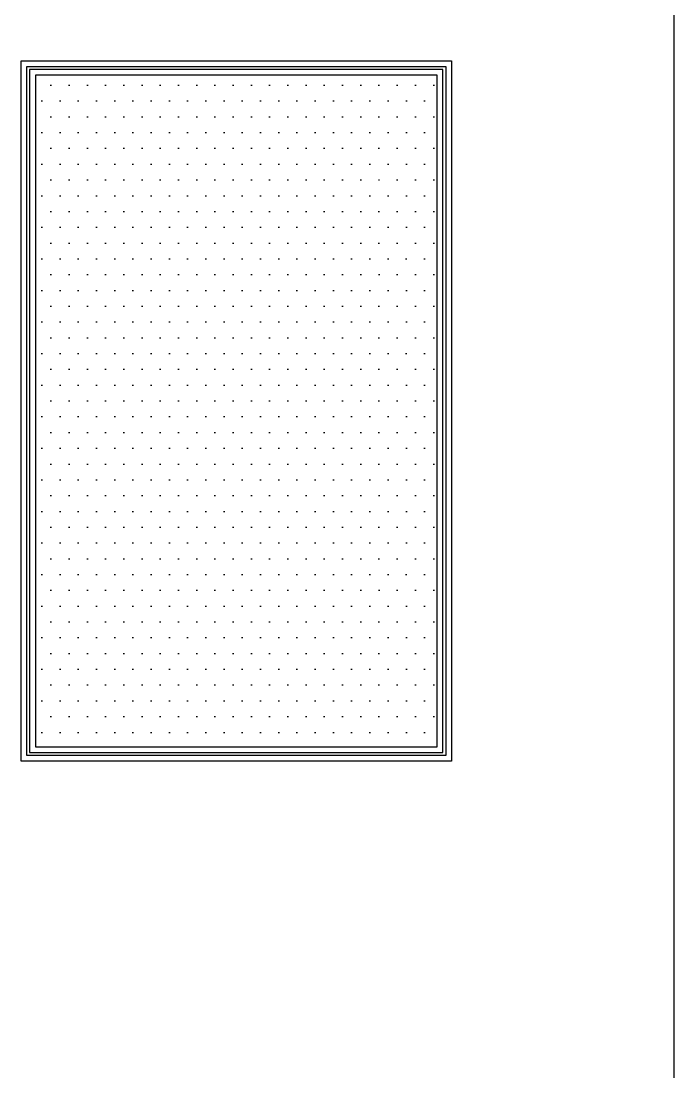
# Model space of a CAD drawing. Extents: x 100 to 738, y -85 to 470.
# Drawn here: x 647.38 to 651.93, y 453.71 to 461.03 of the extents above; entities that cross this region are included whole.
import ezdxf

# ---------------------------------------------------------------- set-up
doc = ezdxf.new("R2010")
doc.units = 0
doc.layers.get('0').update_dxf_attribs({"linetype": 'CONTINUOUS'})
for name, color, linetype in [('ARQ-PIS', 1, 'CONTINUOUS'), ('ARQ-X01', 1, 'CONTINUOUS'), ('ARQ-X03', 3, 'CONTINUOUS'), ('PSG-PLT', 64, 'CONTINUOUS')]:
    doc.layers.add(name, color=color, linetype=linetype)

# ---------------------------------------------------------------- blocks, each defined once
blk = doc.blocks.new('BASE ARQ')
at = {"layer": 'PSG-PLT'}
h = blk.add_hatch(dxfattribs=at)
h.set_pattern_fill('TRIDOTS', color=256, scale=0.005)
h.set_pattern_definition([(0, (729.69206, 423.96035), (0.0635, 0.10998523), [0, -0.127])])
h.paths.add_polyline_path([(760.0098, 482.5694), (757.2098, 482.5694), (757.2098, 477.8894), (760.0098, 477.8894)])
at = {"layer": 'ARQ-PIS'}
blk.add_line((761.6598, 490.971), (761.6598, 472.9394), dxfattribs=at)
at = {"layer": 'ARQ-X01'}
for points in [[(760.1098, 477.7894), (757.1098, 477.7894), (757.1098, 482.6694), (760.1098, 482.6694)], [(760.0098, 482.5694), (757.2098, 482.5694), (757.2098, 477.8894), (760.0098, 477.8894)]]:
    blk.add_lwpolyline(points, close=True, dxfattribs=at)
at = {"layer": 'ARQ-X03'}
for points in [[(760.0698, 477.8294), (757.1498, 477.8294), (757.1498, 482.6294), (760.0698, 482.6294)], [(760.0498, 482.6094), (757.1698, 482.6094), (757.1698, 477.8494), (760.0498, 477.8494)]]:
    blk.add_lwpolyline(points, close=True, dxfattribs=at)

msp = doc.modelspace()

# ---------------------------------------------------------------- block references
msp.add_blockref('BASE ARQ', (-109.7317, -21.9142))

doc.saveas('drawing.dxf')
